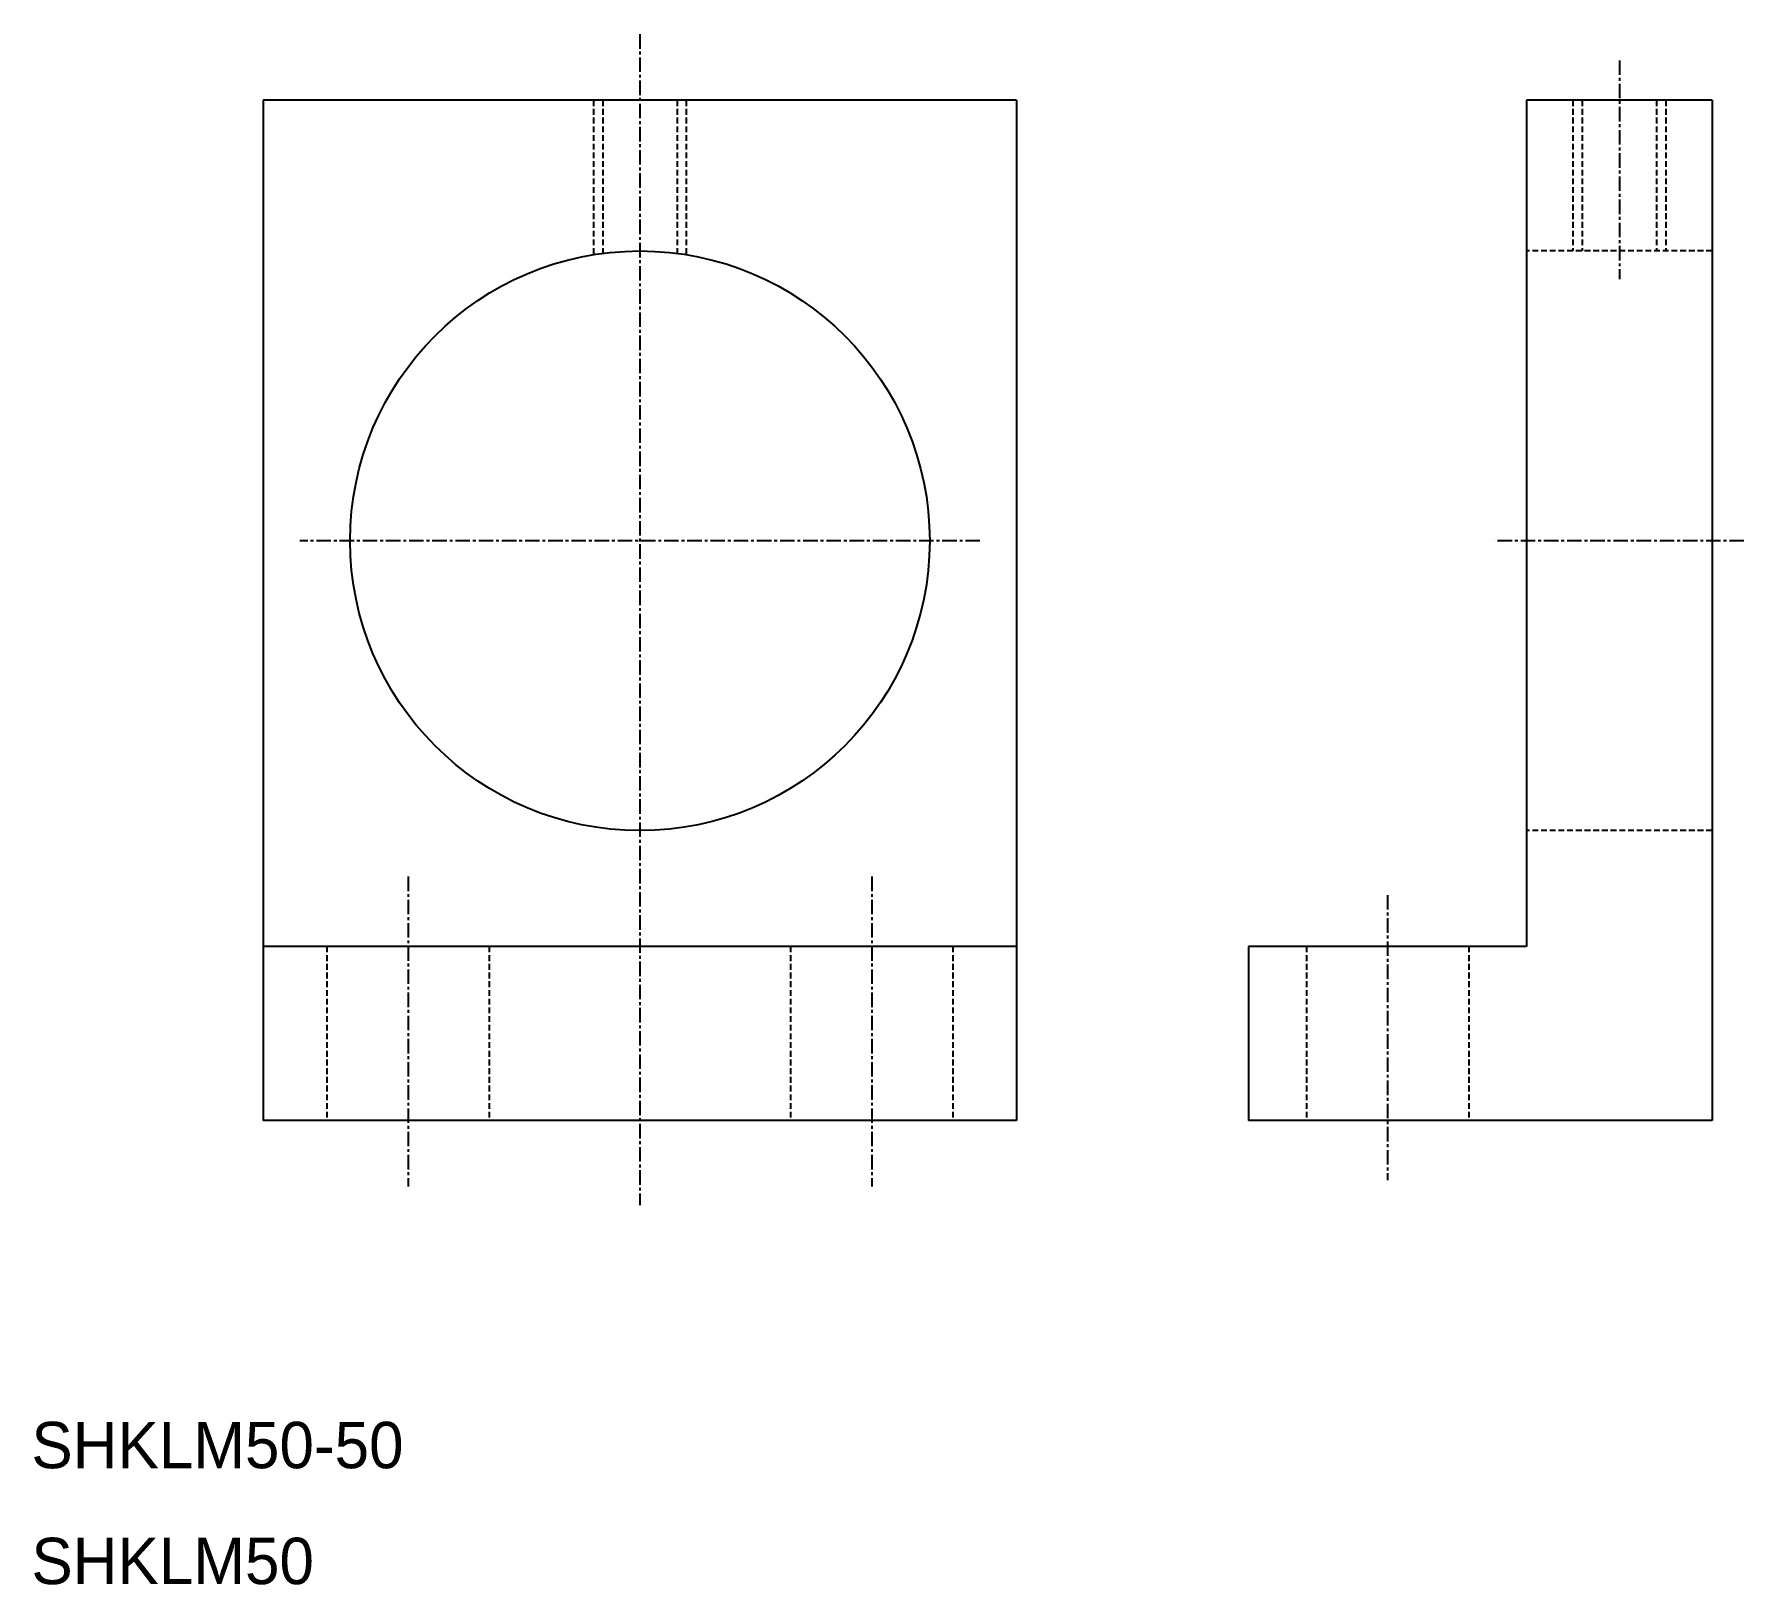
# Model space of a CAD drawing. Extents: x 10 to 158, y 10 to 144.
import ezdxf

# ---------------------------------------------------------------- set-up
doc = ezdxf.new("R2010")
doc.units = 0
doc.linetypes.add('CENTER', pattern=[2, 1.25, -0.25, 0.25, -0.25])
doc.linetypes.add('DASHED', pattern=[0.75, 0.5, -0.25])
doc.layers.get('0').update_dxf_attribs({"linetype": 'CONTINUOUS'})
doc.layers.add('CENTER', color=1, linetype='CENTER')

msp = doc.modelspace()

# ---------------------------------------------------------------- linework, layer by layer
at = {"color": 7, "linetype": 'CONTINUOUS'}
for p, q in [((30, 138), (30, 50)), ((95, 138), (30, 138)), ((95, 138), (95, 50)), ((139, 138), (139, 65)), ((155, 138), (139, 138)), ((155, 138), (155, 50)), ((95, 65), (30, 65)), ((139, 65), (115, 65)), ((115, 65), (115, 50)), ((95, 50), (30, 50)), ((62.5, 50), (62.5, 50)), ((78.75, 50), (78.75, 50)), ((155, 50), (115, 50))]:
    msp.add_line(p, q, dxfattribs=at)
at = {"color": 3, "linetype": 'DASHED'}
for p, q in [((58.5, 138), (58.5, 124.68)), ((59.3, 138), (59.3, 124.79)), ((65.7, 138), (65.7, 124.79)), ((66.5, 138), (66.5, 124.68)), ((143, 138), (143, 125)), ((143.8, 138), (143.8, 125)), ((150.2, 138), (150.2, 125)), ((151, 138), (151, 125)), ((155, 125), (139, 125)), ((155, 75), (139, 75)), ((35.5, 65), (35.5, 50)), ((49.5, 65), (49.5, 50)), ((75.5, 65), (75.5, 50)), ((89.5, 65), (89.5, 50)), ((120, 65), (120, 50)), ((134, 65), (134, 50))]:
    msp.add_line(p, q, dxfattribs=at)
at = {"color": 7, "linetype": 'CONTINUOUS'}
msp.add_circle((62.5, 100), 25, dxfattribs=at)
at = {"layer": 'CENTER', "color": 1, "linetype": 'CENTER'}
for p, q in [((62.5, 143.7), (62.5, 42.69)), ((147, 141.43), (147, 122.56)), ((91.84, 100), (33.16, 100)), ((157.74, 100), (136.22, 100)), ((42.5, 71.03), (42.5, 44.29)), ((82.5, 71.03), (82.5, 44.29)), ((127, 69.44), (127, 44.84))]:
    msp.add_line(p, q, dxfattribs=at)

# ---------------------------------------------------------------- texts
at = {"color": 7, "linetype": 'CONTINUOUS'}
for s, p in [('SHKLM50-50', (10, 20)), ('SHKLM50', (10, 10))]:
    msp.add_text(s, height=4, dxfattribs=at).set_placement(p)

doc.saveas('drawing.dxf')
